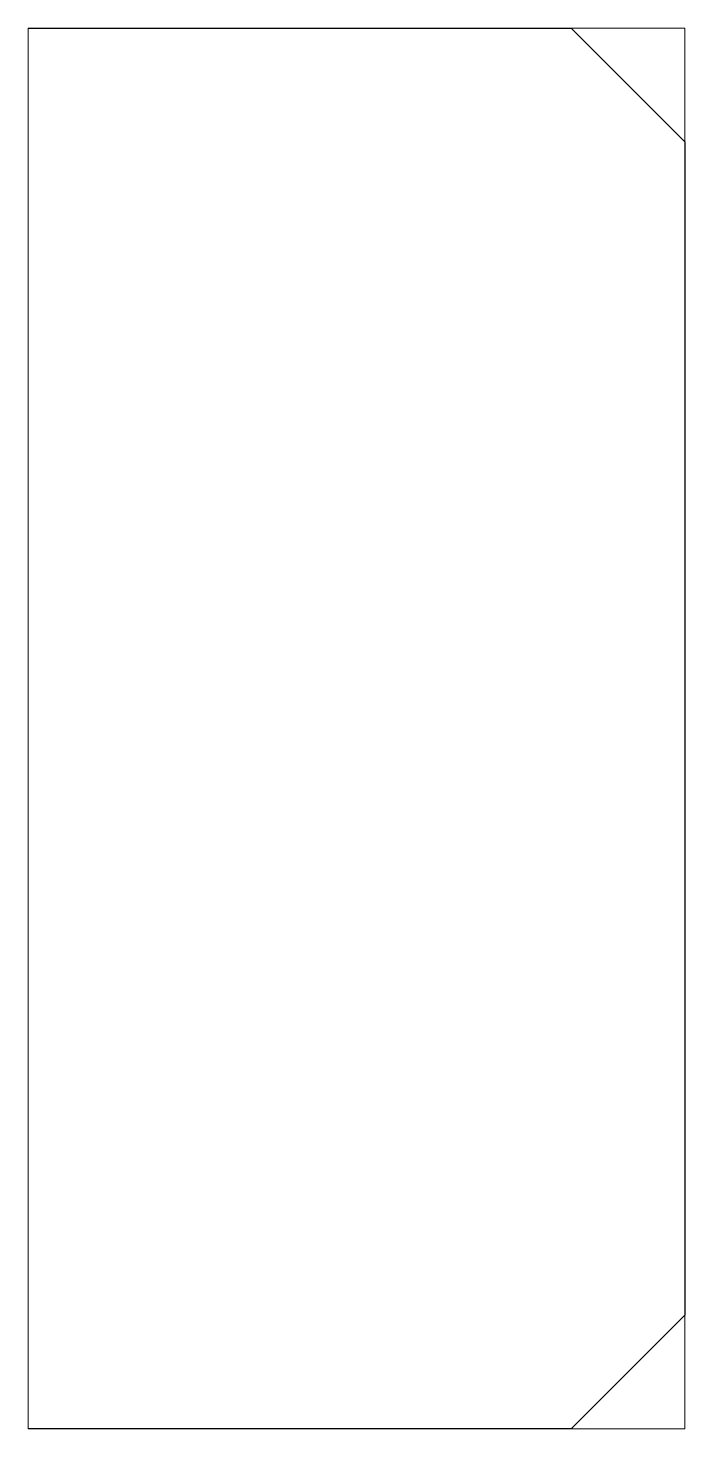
# Paper-space layout 'Layout1' of a CAD drawing. Header units: millimetres. Extents: x 83 to 174, y 0 to 195.
# The model-space entities are those that its viewports show. They can reach past a viewport. Long polylines and large blocks are cut down to what shows.
import ezdxf

# ---------------------------------------------------------------- set-up
doc = ezdxf.new("R2010")
doc.units = ezdxf.units.MM
doc.header["$LTSCALE"] = 10
doc.layers.add('MEMBERS', color=5, linetype='Continuous')

msp = doc.modelspace()

# ---------------------------------------------------------------- linework, layer by layer
at = {"layer": 'MEMBERS', "color": 3, "linetype": 'Continuous'}
for p, q in [((0, 25.77), (0, 61.54)), ((0, 61.54), (47.73, 61.54)), ((47.73, 61.54), (57.73, 51.54)), ((57.73, 51.54), (57.73, 25.77)), ((0, -25.77), (0, 25.77)), ((57.73, 25.77), (57.73, -25.77)), ((0, -61.54), (0, -25.77)), ((57.73, -25.77), (57.73, -51.54)), ((57.73, -51.54), (47.73, -61.54)), ((47.73, -61.54), (0, -61.54))]:
    msp.add_line(p, q, dxfattribs=at)

psp = doc.layouts.get("Layout1")

# ---------------------------------------------------------------- viewports
at = {"layer": '0'}
psp.add_viewport(center=(128.5, 97.5), size=(91.47, 195), view_center_point=(28.87, 0), view_height=123.08, dxfattribs=at)

doc.saveas('drawing.dxf')
